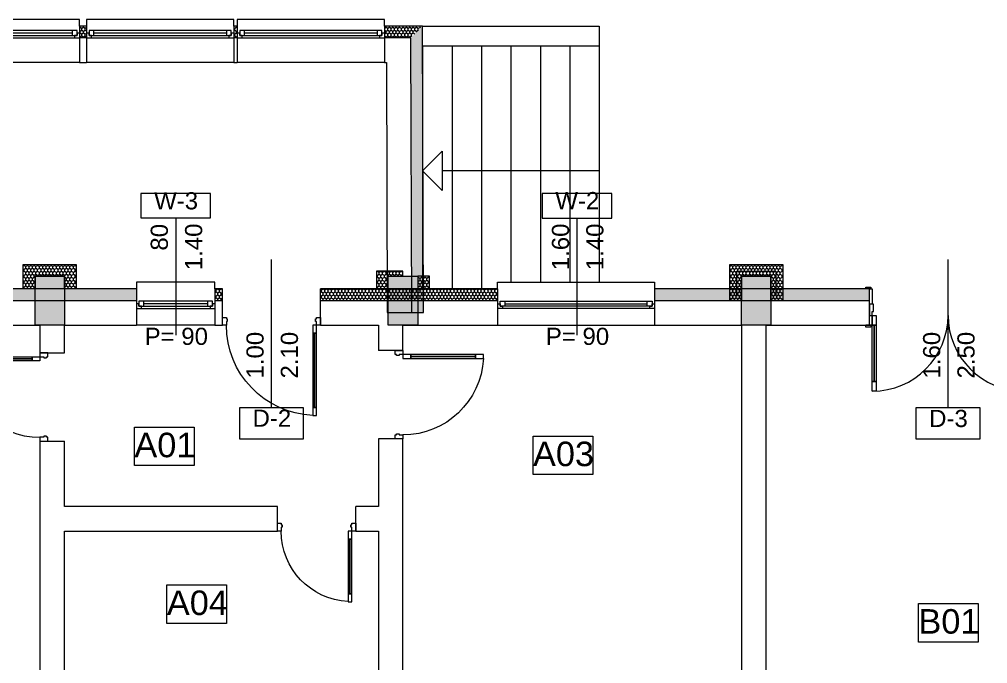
# Model space of a CAD drawing. Header units: feet. Extents: x 2791058 to 2855058, y -67651 to -26651.
# Drawn here: x 2809656 to 2819525, y -42324 to -35753 of the extents above; entities that cross this region are included whole.
import ezdxf
from ezdxf.enums import TextEntityAlignment as Align

# ---------------------------------------------------------------- set-up
doc = ezdxf.new("R2010")
doc.units = ezdxf.units.FT
doc.header["$MEASUREMENT"] = 0
doc.layers.add('0_muret e jashtme', color=7, linetype='Continuous')
doc.layers.add('Shell - Roof', color=7, linetype='Continuous')
for name, color, linetype, lineweight in [('0_muret e jashtme_Pen_No__1', 7, 'Continuous', 0), ('0_muret e jashtme_Pen_No__19', 255, 'Continuous', 0), ('ARCHICAD Door Markers_Pen_No__11', 171, 'Continuous', 0), ('ARCHICAD Door Markers_Pen_No__60', 230, 'Continuous', 0), ('ARCHICAD Doors_Pen_No__1', 7, 'Continuous', 0), ('ARCHICAD Doors_Pen_No__11', 171, 'Continuous', 0), ('ARCHICAD Doors_Pen_No__60', 230, 'Continuous', 0), ('ARCHICAD Window Markers_Pen_No__20', 1, 'Continuous', 0), ('ARCHICAD Windows_Pen_No__1', 7, 'Continuous', 0), ('ARCHICAD Windows_Pen_No__20', 1, 'Continuous', 0), ('Shell - Roof_Pen_No__1', 7, 'Continuous', 0), ('Shell - Roof_Pen_No__21', 7, 'Continuous', 0), ('Text blocks_Pen_No__2', 8, 'Continuous', 0)]:
    doc.layers.add(name, color=color, linetype=linetype, lineweight=lineweight)
doc.layers.add('0_muret e jashtme_Pen_No__14', color=7, linetype='Continuous', lineweight=0, true_color=0xbd8b17)
doc.styles.add('GENERATED_STYLE_1', font='arial.ttf')
pattern_1 = [(90, (2247653.822, -76424.967), (-34.6410162, 0), [20, -40]), (90, (2247636.502, -76394.967), (-34.6410162, 0), [20, -40]), (150, (2247653.822, -76404.967), (17.320508, 30), [20, -40]), (150, (2247619.18, -76404.967), (17.320508, 30), [20, -40]), (210, (2247653.822, -76424.967), (-17.320508, 30), [20, -40]), (210, (2247619.18, -76424.967), (-17.320508, 30), [20, -40])]

# ---------------------------------------------------------------- blocks, each defined once
blk = doc.blocks.new('Window 22')
at = {"layer": 'ARCHICAD Windows_Pen_No__20', "color": 1, "linetype": 'Continuous', "lineweight": 0}
for p, q in [((-800, 150), (-800, 220)), ((-800, 220), (800, 220)), ((800, 220), (800, 150)), ((-800, 150), (-800, 30)), ((800, 150), (800, 30)), ((-800, 30), (-800, 0)), ((-800, 0), (-775, 0)), ((-800, 0), (-800, -50)), ((-800, 0), (-800, -50)), ((-775, 25), (-725, 25)), ((-775, -25), (-775, 25)), ((-775, 0), (-775, -25)), ((-725, 25), (725, 25)), ((-725, 25), (-725, -25)), ((-725, 25), (725, 25)), ((-725, 0), (725, 0)), ((725, -25), (725, 25)), ((725, 25), (775, 25)), ((775, 25), (775, -25)), ((775, -25), (775, 0)), ((775, 0), (800, 0)), ((800, 30), (800, 0)), ((800, 0), (800, -50)), ((800, 0), (800, -50)), ((-750, -50), (-800, -50)), ((-800, -50), (-800, -220)), ((-775, -25), (-750, -25)), ((-725, -25), (-775, -25)), ((-750, -25), (-750, -50)), ((750, -50), (-750, -50)), ((725, -25), (-725, -25)), ((775, -25), (725, -25)), ((750, -50), (750, -25)), ((750, -25), (775, -25)), ((800, -50), (750, -50)), ((800, -50), (800, -220)), ((-800, -220), (800, -220))]:
    blk.add_line(p, q, dxfattribs=at)
blk = doc.blocks.new('W Marker 22_6')
at = {"layer": 'ARCHICAD Window Markers_Pen_No__20', "color": 1, "linetype": 'Continuous', "lineweight": 0}
for p, q in [((-8.5, -1093.8), (-8.5, 100)), ((-362.9, -1093.8), (-362.9, -1343.8)), ((345.9, -1093.8), (-362.9, -1093.8)), ((345.9, -1343.8), (345.9, -1093.8)), ((-362.9, -1343.8), (345.9, -1343.8))]:
    blk.add_line(p, q, dxfattribs=at)
at = {"layer": 'ARCHICAD Window Markers_Pen_No__20', "color": 1, "lineweight": 0, "style": 'GENERATED_STYLE_1'}
for tag, rotation, p in [('AC_MarkerText_4', 180, (308.3, 367.1)), ('AC_MarkerText_3', 270, (-331, -447.3)), ('AC_MarkerText_2', 270, (19, -447.3)), ('AC_MarkerText_1', 180, (211.5, -1011.3))]:
    blk.add_attdef(tag, text='', height=175, rotation=rotation, dxfattribs=at).set_placement(p, align=Align.BOTTOM_LEFT)
blk = doc.blocks.new('Window 22_2')
at = {"layer": 'ARCHICAD Windows_Pen_No__20', "color": 1, "linetype": 'Continuous', "lineweight": 0}
for p, q in [((-400, 150), (-400, 220)), ((-400, 220), (400, 220)), ((400, 220), (400, 150)), ((-400, 150), (-400, 30)), ((400, 150), (400, 30)), ((-400, 30), (-400, 0)), ((-400, 0), (-375, 0)), ((-400, 0), (-400, -50)), ((-400, 0), (-400, -50)), ((-375, 25), (-325, 25)), ((-375, -25), (-375, 25)), ((-375, 0), (-375, -25)), ((-325, 25), (325, 25)), ((-325, 25), (-325, -25)), ((-325, 25), (325, 25)), ((-325, 0), (325, 0)), ((325, -25), (325, 25)), ((325, 25), (375, 25)), ((375, 25), (375, -25)), ((375, -25), (375, 0)), ((375, 0), (400, 0)), ((400, 30), (400, 0)), ((400, 0), (400, -50)), ((400, 0), (400, -50)), ((-350, -50), (-400, -50)), ((-400, -50), (-400, -220)), ((-375, -25), (-350, -25)), ((-325, -25), (-375, -25)), ((-350, -25), (-350, -50)), ((350, -50), (-350, -50)), ((325, -25), (-325, -25)), ((375, -25), (325, -25)), ((350, -50), (350, -25)), ((350, -25), (375, -25)), ((400, -50), (350, -50)), ((400, -50), (400, -220)), ((-400, -220), (400, -220))]:
    blk.add_line(p, q, dxfattribs=at)
blk = doc.blocks.new('W Marker 22_4')
at = {"layer": 'ARCHICAD Window Markers_Pen_No__20', "color": 1, "linetype": 'Continuous', "lineweight": 0}
for p, q in [((0, -1095), (0, 100)), ((-354.4, -1095), (-354.4, -1345)), ((354.4, -1095), (-354.4, -1095)), ((354.4, -1345), (354.4, -1095)), ((-354.4, -1345), (354.4, -1345))]:
    blk.add_line(p, q, dxfattribs=at)
at = {"layer": 'ARCHICAD Window Markers_Pen_No__20', "color": 1, "lineweight": 0, "style": 'GENERATED_STYLE_1'}
for tag, p in [('AC_MarkerText_2', (-27.5, -912.9)), ('AC_MarkerText_3', (322.5, -912.9))]:
    blk.add_attdef(tag, text='', height=175, rotation=90, dxfattribs=at).set_placement(p, align=Align.BOTTOM_LEFT)
for tag, p in [('AC_MarkerText_4', (-316.8, 72.1)), ('AC_MarkerText_1', (-220, -1310.4))]:
    blk.add_attdef(tag, text='', height=175, dxfattribs=at).set_placement(p, align=Align.BOTTOM_LEFT)
blk = doc.blocks.new('Double Door 22')
at = {"layer": 'ARCHICAD Doors_Pen_No__11', "color": 171, "linetype": 'Continuous', "lineweight": 0}
for p, q in [((-772, 772), (-772, 672)), ((-732, 772), (-772, 772)), ((-732, 672), (-732, 772)), ((732, 672), (732, 772)), ((732, 772), (772, 772)), ((772, 772), (772, 672)), ((-772, 672), (-772, 100)), ((-752, 672), (-772, 672)), ((-772, 672), (-732, 672)), ((-752, 100), (-752, 672)), ((-752, 672), (-752, 100)), ((-732, 672), (-752, 672)), ((-752, 672), (-752, 100)), ((-732, 100), (-732, 672)), ((732, 672), (752, 672)), ((732, 100), (732, 672)), ((772, 672), (732, 672)), ((752, 672), (772, 672)), ((752, 100), (752, 672)), ((752, 672), (752, 100)), ((752, 672), (752, 100)), ((772, 672), (772, 100)), ((-837, 100), (-837, 119)), ((-837, 119), (-787, 119)), ((-787, 100), (-837, 100)), ((-800, 100), (-837, 100)), ((-800, 100), (-837, 100)), ((-800, 0), (-800, 100)), ((-800, 100), (-775, 100)), ((-800, 100), (-800, 0)), ((-800, 100), (-800, 0)), ((-800, 100), (-800, 0)), ((-787, 119), (-787, 100)), ((-775, 100), (-775, 0)), ((-772, 100), (-752, 100)), ((-732, 100), (-772, 100)), ((-772, 100), (-772, 0)), ((-752, 100), (-732, 100)), ((-732, 0), (-732, 100)), ((752, 100), (732, 100)), ((732, 0), (732, 100)), ((732, 100), (772, 100)), ((772, 100), (752, 100)), ((772, 100), (772, 0)), ((775, 0), (775, 100)), ((775, 100), (800, 100)), ((787, 119), (837, 119)), ((787, 100), (787, 119)), ((837, 100), (787, 100)), ((800, 100), (800, 0)), ((800, 100), (800, 0)), ((800, 100), (800, 0)), ((800, 100), (800, 0)), ((800, 100), (837, 100)), ((800, 100), (837, 100)), ((837, 119), (837, 100)), ((-775, 0), (-800, 0)), ((-772, 0), (-800, 0)), ((-800, 0), (-800, -115)), ((-800, 0), (-800, -115)), ((-800, 0), (-800, -115)), ((-772, -40), (-772, 0)), ((-772, 0), (-732, 0)), ((772, 0), (732, 0)), ((800, 0), (772, 0)), ((772, 0), (772, -40)), ((800, 0), (775, 0)), ((800, -115), (800, 0)), ((800, 0), (800, -115)), ((800, 0), (800, -115)), ((-760, -40), (-772, -40)), ((-760, -115), (-760, -40)), ((772, -40), (760, -40)), ((760, -40), (760, -115)), ((-800, -270), (-800, -115)), ((-800, -115), (-775, -115)), ((-800, -115), (-760, -115)), ((-800, -115), (-800, -150)), ((-800, -115), (-800, -150)), ((-800, -150), (-800, -270)), ((-800, -150), (-800, -270)), ((-775, -115), (-775, -270)), ((760, -115), (800, -115)), ((775, -270), (775, -115)), ((775, -115), (800, -115)), ((800, -115), (800, -270)), ((800, -115), (800, -150)), ((800, -115), (800, -150)), ((800, -150), (800, -270)), ((800, -150), (800, -270)), ((-837, -289), (-837, -270)), ((-837, -270), (-787, -270)), ((-800, -270), (-837, -270)), ((-800, -270), (-837, -270)), ((-787, -289), (-837, -289)), ((-775, -270), (-800, -270)), ((-787, -270), (-787, -289)), ((800, -270), (775, -270)), ((787, -270), (837, -270)), ((787, -289), (787, -270)), ((837, -289), (787, -289)), ((800, -270), (837, -270)), ((800, -270), (837, -270)), ((837, -270), (837, -289))]:
    blk.add_line(p, q, dxfattribs=at)
for centre, start, end in [((-772, 0), 0, 90), ((772, 0), 90, 180)]:
    blk.add_arc(centre, 772, start, end, dxfattribs=at)
blk = doc.blocks.new('D Marker 22_4')
at = {"layer": 'ARCHICAD Door Markers_Pen_No__11', "color": 171, "linetype": 'Continuous', "lineweight": 0}
for p, q in [((327.2, 1157.1), (-327.2, 1157.1)), ((-327.2, 1157.1), (-327.2, 842.9)), ((327.2, 842.9), (327.2, 1157.1)), ((-327.2, 842.9), (327.2, 842.9)), ((0, 842.9), (0, -670))]:
    blk.add_line(p, q, dxfattribs=at)
at = {"layer": 'ARCHICAD Door Markers_Pen_No__11', "color": 171, "lineweight": 0, "style": 'GENERATED_STYLE_1'}
for tag, rotation, p in [('AC_MarkerText_1', 180, (192.8, 1204.5)), ('AC_MarkerText_3', 270, (-322.5, 657.1)), ('AC_MarkerText_2', 270, (27.5, 657.1))]:
    blk.add_attdef(tag, text='', height=175, rotation=rotation, dxfattribs=at).set_placement(p, align=Align.BOTTOM_LEFT)
blk = doc.blocks.new('Storefront 22')
at = {"layer": 'ARCHICAD Doors_Pen_No__60', "color": 230, "linetype": 'Continuous', "lineweight": 0}
for p, q in [((420, 840), (420, 920)), ((420, 920), (460, 920)), ((460, 920), (460, 840)), ((420, 840), (440, 840)), ((420, 80), (420, 840)), ((460, 840), (420, 840)), ((440, 840), (460, 840)), ((440, 80), (440, 840)), ((440, 840), (440, 80)), ((440, 840), (440, 80)), ((460, 840), (460, 80)), ((-500, 0), (-500, -80)), ((-460, 0), (-500, 0)), ((-500, 0), (-500, -80)), ((-500, 0), (-500, -80)), ((-460, -40), (-460, 0)), ((440, 80), (420, 80)), ((420, 0), (420, 80)), ((420, 80), (460, 80)), ((460, 0), (420, 0)), ((460, 80), (440, 80)), ((460, 80), (460, 0)), ((460, 0), (460, -40)), ((500, 0), (460, 0)), ((500, -80), (500, 0)), ((500, 0), (500, -80)), ((500, 0), (500, -80)), ((-500, -80), (-460, -80)), ((-500, -80), (-500, -250)), ((-450, -40), (-460, -40)), ((-460, -80), (-460, -65.4)), ((-460, -65.4), (-450, -65.4)), ((-450, -65.4), (-450, -40)), ((460, -40), (450, -40)), ((450, -40), (450, -65.4)), ((450, -65.4), (460, -65.4)), ((460, -65.4), (460, -80)), ((460, -80), (500, -80)), ((500, -80), (500, -250)), ((-500, -250), (-500, -370)), ((500, -250), (500, -370))]:
    blk.add_line(p, q, dxfattribs=at)
blk.add_arc((460, 0), 920, 92.49191, 180, dxfattribs=at)
blk = doc.blocks.new('D Marker 22_3')
at = {"layer": 'ARCHICAD Door Markers_Pen_No__60', "color": 230, "linetype": 'Continuous', "lineweight": 0}
for p, q in [((327.2, 1157.1), (-327.2, 1157.1)), ((-327.2, 1157.1), (-327.2, 842.9)), ((327.2, 842.9), (327.2, 1157.1)), ((-327.2, 842.9), (327.2, 842.9)), ((0, 842.9), (0, -670))]:
    blk.add_line(p, q, dxfattribs=at)
at = {"layer": 'ARCHICAD Door Markers_Pen_No__60', "color": 230, "lineweight": 0, "style": 'GENERATED_STYLE_1'}
for tag, p in [('AC_MarkerText_2', (-27.5, 191.5)), ('AC_MarkerText_3', (322.5, 191.4))]:
    blk.add_attdef(tag, text='', height=175, rotation=90, dxfattribs=at).set_placement(p, align=Align.BOTTOM_LEFT)
blk.add_attdef('AC_MarkerText_1', text='', height=175, dxfattribs=at).set_placement((-192.8, 912.5), align=Align.BOTTOM_LEFT)
blk = doc.blocks.new('Wall_2', base_point=(2821016.5, -38872.7))
at = {"layer": '0_muret e jashtme_Pen_No__14', "linetype": 'Continuous', "lineweight": 0, "true_color": 0xbd8b17}
h = blk.add_hatch(dxfattribs=at)
h.set_pattern_fill('STYROFOAM_SM_INSULATION', color=42, style=0, pattern_type=2)
h.set_pattern_definition(pattern_1)
h.paths.add_polyline_path([(2808654.5, -38622.7), (2810850, -38622.7), (2810850, -38502.7), (2808654.5, -38502.7)])
h = blk.add_hatch(dxfattribs=at)
h.set_pattern_fill('STYROFOAM_SM_INSULATION', color=42, style=0, pattern_type=2)
h.set_pattern_definition(pattern_1)
h.paths.add_polyline_path([(2811650, -38502.7), (2811650, -38622.7), (2811726, -38622.7), (2811726, -38502.7)])
h = blk.add_hatch(dxfattribs=at)
h.set_pattern_fill('STYROFOAM_SM_INSULATION', color=42, style=0, pattern_type=2)
h.set_pattern_definition(pattern_1)
h.paths.add_polyline_path([(2812726, -38502.7), (2812726, -38622.7), (2814530.6, -38622.7), (2814530.6, -38502.7)])
h = blk.add_hatch(dxfattribs=at)
h.set_pattern_fill('STYROFOAM_SM_INSULATION', color=42, style=0, pattern_type=2)
h.set_pattern_definition(pattern_1)
h.paths.add_polyline_path([(2816130.6, -38502.7), (2816130.6, -38622.7), (2818321.8, -38622.7), (2818321.8, -38502.7)])
at = {"layer": '0_muret e jashtme_Pen_No__1', "color": 7, "linetype": 'Continuous', "lineweight": 0}
for p, q in [((2810850, -38502.7), (2810850, -38622.7)), ((2811650, -38502.7), (2811650, -38622.7)), ((2811726, -38622.7), (2811726, -38502.7)), ((2812726, -38622.7), (2812726, -38502.7)), ((2814530.6, -38502.7), (2814530.6, -38622.7)), ((2816130.6, -38502.7), (2816130.6, -38622.7)), ((2818321.8, -38502.7), (2818284.8, -38502.7)), ((2818321.8, -38622.7), (2818321.8, -38502.7)), ((2810850, -38622.7), (2808654.5, -38622.7)), ((2810850, -38622.7), (2810850, -38652.7)), ((2810850, -38652.7), (2810850, -38702.7)), ((2811726, -38622.7), (2811650, -38622.7)), ((2811650, -38622.7), (2811650, -38652.7)), ((2811650, -38652.7), (2811650, -38702.7)), ((2811726, -38792.7), (2811726, -38622.7)), ((2814530.6, -38622.7), (2812726, -38622.7)), ((2812726, -38792.7), (2812726, -38622.7)), ((2814530.6, -38622.7), (2814530.6, -38652.7)), ((2814530.6, -38652.7), (2814530.6, -38702.7)), ((2818321.8, -38622.7), (2816130.6, -38622.7)), ((2816130.6, -38622.7), (2816130.6, -38652.7)), ((2816130.6, -38652.7), (2816130.6, -38702.7)), ((2818321.8, -38657.7), (2818321.8, -38622.7)), ((2818321.8, -38772.7), (2818321.8, -38657.7)), ((2810850, -38702.7), (2810850, -38872.7)), ((2811650, -38702.7), (2811650, -38872.7)), ((2814530.6, -38702.7), (2814530.6, -38872.7)), ((2816130.6, -38702.7), (2816130.6, -38872.7)), ((2818321.8, -38872.7), (2818321.8, -38772.7)), ((2818321.8, -38872.7), (2818321.8, -38772.7)), ((2811726, -38872.7), (2811726, -38792.7)), ((2812726, -38872.7), (2812726, -38792.7)), ((2818321.8, -38872.7), (2818284.8, -38872.7))]:
    blk.add_line(p, q, dxfattribs=at)
at = {"layer": '0_muret e jashtme_Pen_No__1', "color": 7, "linetype": 'Continuous', "lineweight": 0, "flags": 128}
for points in [[(2810850, -38502.7), (2808654.5, -38502.7)], [(2811726, -38502.7), (2811650, -38502.7)], [(2814530.6, -38502.7), (2812726, -38502.7)], [(2818321.8, -38502.7), (2816130.6, -38502.7)], [(2808654.5, -38872.7), (2809866.5, -38872.7)], [(2810116.5, -38872.7), (2810850, -38872.7)], [(2811650, -38872.7), (2811726, -38872.7)], [(2812726, -38872.7), (2813316.5, -38872.7)], [(2813566.5, -38872.7), (2814530.6, -38872.7)], [(2816130.6, -38872.7), (2817016.5, -38872.7)], [(2817266.5, -38872.7), (2818321.8, -38872.7)]]:
    blk.add_lwpolyline(points, dxfattribs=at)
at = {"layer": 'ARCHICAD Door Markers_Pen_No__11', "color": 171, "lineweight": 0}
ref = blk.add_blockref('D Marker 22_4', (2819121.8, -38872.7), dxfattribs=dict(at, rotation=180))
ref.add_attrib('AC_MarkerText_1', 'D-3', dxfattribs={"color": 171, "lineweight": 0, "height": 175, "rotation": 360, "style": 'GENERATED_STYLE_1'}).set_placement((2818929, -39963.2), align=Align.BOTTOM_LEFT)
ref.add_attrib('AC_MarkerText_2', '1.60', dxfattribs={"color": 171, "lineweight": 0, "height": 175, "rotation": 90, "style": 'GENERATED_STYLE_1'}).set_placement((2819094.3, -39415.6), align=Align.BOTTOM_LEFT)
ref.add_attrib('AC_MarkerText_3', '2.50', dxfattribs={"color": 171, "lineweight": 0, "height": 175, "rotation": 90, "style": 'GENERATED_STYLE_1'}).set_placement((2819444.3, -39415.6), align=Align.BOTTOM_LEFT)
at = {"layer": 'ARCHICAD Door Markers_Pen_No__60', "color": 230, "lineweight": 0}
ref = blk.add_blockref('D Marker 22_3', (2812226, -38872.7), dxfattribs=dict(at, rotation=180))
ref.add_attrib('A', '1.00', dxfattribs={"color": 230, "lineweight": 0, "height": 175, "rotation": 90, "style": 'GENERATED_STYLE_1'}).set_placement((2812198.5, -39415.6), align=Align.BOTTOM_LEFT)
ref.add_attrib('AC_MarkerText_1', 'D-2', dxfattribs={"color": 230, "lineweight": 0, "height": 175, "rotation": 360, "style": 'GENERATED_STYLE_1'}).set_placement((2812033.2, -39960.2), align=Align.BOTTOM_LEFT)
ref.add_attrib('AC_MarkerText_3', '2.10', dxfattribs={"color": 230, "lineweight": 0, "height": 175, "rotation": 90, "style": 'GENERATED_STYLE_1'}).set_placement((2812548.5, -39415.6), align=Align.BOTTOM_LEFT)
at = {"layer": 'ARCHICAD Doors_Pen_No__11', "color": 171, "linetype": 'Continuous', "lineweight": 0, "zscale": 1000, "rotation": 180}
blk.add_blockref('Double Door 22', (2819121.8, -38772.7), dxfattribs=at)
at = {"layer": 'ARCHICAD Doors_Pen_No__60', "color": 230, "linetype": 'Continuous', "lineweight": 0, "xscale": -1, "zscale": 1000, "rotation": 180}
blk.add_blockref('Storefront 22', (2812226, -38872.7), dxfattribs=at)
at = {"layer": 'ARCHICAD Window Markers_Pen_No__20', "color": 1, "lineweight": 0}
ref = blk.add_blockref('W Marker 22_4', (2811250, -38872.7), dxfattribs=dict(at, rotation=180))
ref.add_attrib('AC_MarkerText_1', 'W-3', dxfattribs={"color": 1, "lineweight": 0, "height": 175, "rotation": 360, "style": 'GENERATED_STYLE_1'}).set_placement((2811030, -37743.2), align=Align.BOTTOM_LEFT)
ref.add_attrib('AC_MarkerText_2', '80', dxfattribs={"color": 1, "lineweight": 0, "height": 175, "rotation": 90, "style": 'GENERATED_STYLE_1'}).set_placement((2811222.5, -38111.2), align=Align.BOTTOM_LEFT)
ref.add_attrib('AC_MarkerText_3', '1.40', dxfattribs={"color": 1, "lineweight": 0, "height": 175, "rotation": 90, "style": 'GENERATED_STYLE_1'}).set_placement((2811572.5, -38311.2), align=Align.BOTTOM_LEFT)
ref.add_attrib('AC_MarkerText_4', 'P= 90', dxfattribs={"color": 1, "lineweight": 0, "height": 175, "rotation": 360, "style": 'GENERATED_STYLE_1'}).set_placement((2810933.2, -39125.6), align=Align.BOTTOM_LEFT)
ref = blk.add_blockref('W Marker 22_6', (2815330.6, -38872.7), dxfattribs=dict(at, rotation=180))
ref.add_attrib('AC_MarkerText_1', 'W-2', dxfattribs={"color": 1, "lineweight": 0, "height": 175, "rotation": 360, "style": 'GENERATED_STYLE_1'}).set_placement((2815119.1, -37741.4), align=Align.BOTTOM_LEFT)
ref.add_attrib('AC_MarkerText_2', '1.60', dxfattribs={"color": 1, "lineweight": 0, "height": 175, "rotation": 90, "style": 'GENERATED_STYLE_1'}).set_placement((2815311.6, -38311.2), align=Align.BOTTOM_LEFT)
ref.add_attrib('AC_MarkerText_3', '1.40', dxfattribs={"color": 1, "lineweight": 0, "height": 175, "rotation": 90, "style": 'GENERATED_STYLE_1'}).set_placement((2815661.6, -38311.2), align=Align.BOTTOM_LEFT)
ref.add_attrib('AC_MarkerText_4', 'P= 90', dxfattribs={"color": 1, "lineweight": 0, "height": 175, "rotation": 360, "style": 'GENERATED_STYLE_1'}).set_placement((2815022.3, -39125.6), align=Align.BOTTOM_LEFT)
at = {"layer": 'ARCHICAD Windows_Pen_No__20', "color": 1, "linetype": 'Continuous', "lineweight": 0, "xscale": -1, "zscale": 1000}
blk.add_blockref('Window 22_2', (2811250, -38652.7), dxfattribs=at)
at = {"layer": 'ARCHICAD Windows_Pen_No__20', "color": 1, "linetype": 'Continuous', "lineweight": 0, "zscale": 1000}
blk.add_blockref('Window 22', (2815330.6, -38652.7), dxfattribs=at)
blk = doc.blocks.new('Storefront 22_2')
at = {"layer": 'ARCHICAD Doors_Pen_No__1', "color": 7, "linetype": 'Continuous', "lineweight": 0}
for p, q in [((370, 740), (370, 820)), ((370, 820), (410, 820)), ((410, 820), (410, 740)), ((370, 740), (390, 740)), ((370, 80), (370, 740)), ((410, 740), (370, 740)), ((390, 740), (410, 740)), ((390, 80), (390, 740)), ((390, 740), (390, 80)), ((390, 740), (390, 80)), ((410, 740), (410, 80)), ((-450, 0), (-450, -80)), ((-410, 0), (-450, 0)), ((-450, 0), (-450, -80)), ((-450, 0), (-450, -80)), ((-410, -40), (-410, 0)), ((390, 80), (370, 80)), ((370, 0), (370, 80)), ((370, 80), (410, 80)), ((410, 0), (370, 0)), ((410, 80), (390, 80)), ((410, 80), (410, 0)), ((410, 0), (410, -40)), ((450, 0), (410, 0)), ((450, -80), (450, 0)), ((450, 0), (450, -80)), ((450, 0), (450, -80)), ((-450, -80), (-410, -80)), ((-450, -80), (-450, -250)), ((-400, -40), (-410, -40)), ((-410, -80), (-410, -65.4)), ((-410, -65.4), (-400, -65.4)), ((-400, -65.4), (-400, -40)), ((410, -40), (400, -40)), ((400, -40), (400, -65.4)), ((400, -65.4), (410, -65.4)), ((410, -65.4), (410, -80)), ((410, -80), (450, -80)), ((450, -80), (450, -250))]:
    blk.add_line(p, q, dxfattribs=at)
blk.add_arc((410, 0), 820, 92.79603, 180, dxfattribs=at)
blk = doc.blocks.new('Wall_21', base_point=(2809866.5, -38872.7))
at = {"layer": '0_muret e jashtme_Pen_No__1', "color": 7, "linetype": 'Continuous', "lineweight": 0}
for p, q in [((2809866.5, -39154.9), (2809946.5, -39154.9)), ((2809946.5, -39154.9), (2810116.5, -39154.9)), ((2809866.5, -40054.9), (2809946.5, -40054.9)), ((2809946.5, -40054.9), (2810116.5, -40054.9))]:
    blk.add_line(p, q, dxfattribs=at)
at = {"layer": '0_muret e jashtme_Pen_No__1', "color": 7, "linetype": 'Continuous', "lineweight": 0, "flags": 128}
for points in [[(2809866.5, -38872.7), (2809866.5, -39154.9)], [(2810116.5, -39154.9), (2810116.5, -38872.7)], [(2809866.5, -40054.9), (2809866.5, -44572.7)], [(2810116.5, -40722.7), (2810116.5, -40054.9)], [(2810116.5, -42472.7), (2810116.5, -40972.7)], [(2810116.5, -44572.7), (2810116.5, -42722.7)]]:
    blk.add_lwpolyline(points, dxfattribs=at)
at = {"layer": 'ARCHICAD Doors_Pen_No__1', "color": 7, "linetype": 'Continuous', "lineweight": 0, "zscale": 1000, "rotation": 90}
blk.add_blockref('Storefront 22_2', (2809866.5, -39604.9), dxfattribs=at)
blk = doc.blocks.new('Wall_23', base_point=(2817266.5, -38872.7))
at = {"layer": '0_muret e jashtme_Pen_No__1', "color": 7, "linetype": 'Continuous', "lineweight": 0, "flags": 128}
for points in [[(2817016.5, -38872.7), (2817016.5, -42472.7)], [(2817266.5, -44572.7), (2817266.5, -38872.7)], [(2817016.5, -42722.7), (2817016.5, -44572.7)]]:
    blk.add_lwpolyline(points, dxfattribs=at)
blk = doc.blocks.new('Wall_24', base_point=(2813566.5, -38872.7))
at = {"layer": '0_muret e jashtme_Pen_No__1', "color": 7, "linetype": 'Continuous', "lineweight": 0}
for p, q in [((2813486.5, -39131.1), (2813316.5, -39131.1)), ((2813566.5, -39131.1), (2813486.5, -39131.1)), ((2813486.5, -40031.1), (2813316.5, -40031.1)), ((2813566.5, -40031.1), (2813486.5, -40031.1))]:
    blk.add_line(p, q, dxfattribs=at)
at = {"layer": '0_muret e jashtme_Pen_No__1', "color": 7, "linetype": 'Continuous', "lineweight": 0, "flags": 128}
for points in [[(2813316.5, -38872.7), (2813316.5, -39131.1)], [(2813566.5, -39131.1), (2813566.5, -38872.7)], [(2813316.5, -40031.1), (2813316.5, -40722.7)], [(2813566.5, -42472.7), (2813566.5, -40031.1)], [(2813316.5, -40972.7), (2813316.5, -42472.7)]]:
    blk.add_lwpolyline(points, dxfattribs=at)
at = {"layer": 'ARCHICAD Doors_Pen_No__1', "color": 7, "linetype": 'Continuous', "lineweight": 0, "xscale": -1, "zscale": 1000, "rotation": 270}
blk.add_blockref('Storefront 22_2', (2813566.5, -39581.1), dxfattribs=at)
blk = doc.blocks.new('Storefront 22_5')
at = {"layer": 'ARCHICAD Doors_Pen_No__1', "color": 7, "linetype": 'Continuous', "lineweight": 0}
for p, q in [((320, 640), (320, 720)), ((320, 720), (360, 720)), ((360, 720), (360, 640)), ((320, 640), (340, 640)), ((320, 80), (320, 640)), ((360, 640), (320, 640)), ((340, 640), (360, 640)), ((340, 80), (340, 640)), ((340, 640), (340, 80)), ((340, 640), (340, 80)), ((360, 640), (360, 80)), ((-400, 0), (-400, -80)), ((-360, 0), (-400, 0)), ((-400, 0), (-400, -80)), ((-400, 0), (-400, -80)), ((-360, -40), (-360, 0)), ((340, 80), (320, 80)), ((320, 0), (320, 80)), ((320, 80), (360, 80)), ((360, 0), (320, 0)), ((360, 80), (340, 80)), ((360, 80), (360, 0)), ((360, 0), (360, -40)), ((400, 0), (360, 0)), ((400, -80), (400, 0)), ((400, 0), (400, -80)), ((400, 0), (400, -80)), ((-400, -80), (-360, -80)), ((-400, -80), (-400, -250)), ((-350, -40), (-360, -40)), ((-360, -80), (-360, -65.4)), ((-360, -65.4), (-350, -65.4)), ((-350, -65.4), (-350, -40)), ((360, -40), (350, -40)), ((350, -40), (350, -65.4)), ((350, -65.4), (360, -65.4)), ((360, -65.4), (360, -80)), ((360, -80), (400, -80)), ((400, -80), (400, -250))]:
    blk.add_line(p, q, dxfattribs=at)
blk.add_arc((360, 0), 720, 93.18474, 180, dxfattribs=at)
blk = doc.blocks.new('Wall_36', base_point=(2809866.5, -40722.7))
at = {"layer": '0_muret e jashtme_Pen_No__1', "color": 7, "linetype": 'Continuous', "lineweight": 0}
for p, q in [((2812286, -40892.7), (2812286, -40722.7)), ((2813086, -40892.7), (2813086, -40722.7)), ((2812286, -40972.7), (2812286, -40892.7)), ((2813086, -40972.7), (2813086, -40892.7))]:
    blk.add_line(p, q, dxfattribs=at)
at = {"layer": '0_muret e jashtme_Pen_No__1', "color": 7, "linetype": 'Continuous', "lineweight": 0, "flags": 128}
for points in [[(2812286, -40722.7), (2810116.5, -40722.7)], [(2813316.5, -40722.7), (2813086, -40722.7)], [(2810116.5, -40972.7), (2812286, -40972.7)], [(2813086, -40972.7), (2813316.5, -40972.7)]]:
    blk.add_lwpolyline(points, dxfattribs=at)
at = {"layer": 'ARCHICAD Doors_Pen_No__1', "color": 7, "linetype": 'Continuous', "lineweight": 0, "xscale": -1, "zscale": 1000, "rotation": 180}
blk.add_blockref('Storefront 22_5', (2812686, -40972.7), dxfattribs=at)
blk = doc.blocks.new('Window 22_14')
at = {"layer": 'ARCHICAD Windows_Pen_No__1', "color": 7, "linetype": 'Continuous', "lineweight": 0}
for p, q in [((-750, 70), (-750, 140)), ((-750, 140), (750, 140)), ((750, 140), (750, 70)), ((-750, 70), (-750, 0)), ((-750, 0), (-725, 0)), ((-750, 0), (-750, -50)), ((-750, 0), (-750, -50)), ((-725, 25), (-675, 25)), ((-725, -25), (-725, 25)), ((-725, 0), (-725, -25)), ((-675, 25), (675, 25)), ((-675, 25), (-675, -25)), ((-675, 25), (675, 25)), ((-675, 0), (675, 0)), ((675, -25), (675, 25)), ((675, 25), (725, 25)), ((725, 25), (725, -25)), ((725, -25), (725, 0)), ((725, 0), (750, 0)), ((750, 70), (750, 0)), ((750, 0), (750, -50)), ((750, 0), (750, -50)), ((-700, -50), (-750, -50)), ((-750, -50), (-750, -300)), ((-725, -25), (-700, -25)), ((-675, -25), (-725, -25)), ((-700, -25), (-700, -50)), ((700, -50), (-700, -50)), ((675, -25), (-675, -25)), ((725, -25), (675, -25)), ((700, -50), (700, -25)), ((700, -25), (725, -25)), ((750, -50), (700, -50)), ((750, -50), (750, -300)), ((-750, -300), (750, -300))]:
    blk.add_line(p, q, dxfattribs=at)
blk = doc.blocks.new('Window 22_15')
at = {"layer": 'ARCHICAD Windows_Pen_No__1', "color": 7, "linetype": 'Continuous', "lineweight": 0}
for p, q in [((-1000, 70), (-1000, 140)), ((-1000, 140), (1000, 140)), ((1000, 140), (1000, 70)), ((-1000, 70), (-1000, 0)), ((-1000, 0), (-975, 0)), ((-1000, 0), (-1000, -50)), ((-1000, 0), (-1000, -50)), ((-975, 25), (-925, 25)), ((-975, -25), (-975, 25)), ((-975, 0), (-975, -25)), ((-925, 25), (925, 25)), ((-925, 25), (-925, -25)), ((-925, 25), (925, 25)), ((-925, 0), (925, 0)), ((925, -25), (925, 25)), ((925, 25), (975, 25)), ((975, 25), (975, -25)), ((975, -25), (975, 0)), ((975, 0), (1000, 0)), ((1000, 70), (1000, 0)), ((1000, 0), (1000, -50)), ((1000, 0), (1000, -50)), ((-950, -50), (-1000, -50)), ((-1000, -50), (-1000, -300)), ((-975, -25), (-950, -25)), ((-925, -25), (-975, -25)), ((-950, -25), (-950, -50)), ((950, -50), (-950, -50)), ((925, -25), (-925, -25)), ((975, -25), (925, -25)), ((950, -50), (950, -25)), ((950, -25), (975, -25)), ((1000, -50), (950, -50)), ((1000, -50), (1000, -300)), ((-1000, -300), (1000, -300))]:
    blk.add_line(p, q, dxfattribs=at)
blk = doc.blocks.new('Window 22_16')
at = {"layer": 'ARCHICAD Windows_Pen_No__1', "color": 7, "linetype": 'Continuous', "lineweight": 0}
for p, q in [((-1050, 70), (-1050, 140)), ((-1050, 140), (1050, 140)), ((1050, 140), (1050, 70)), ((-1050, 70), (-1050, 0)), ((-1050, 0), (-1025, 0)), ((-1050, 0), (-1050, -50)), ((-1050, 0), (-1050, -50)), ((-1025, 25), (-975, 25)), ((-1025, -25), (-1025, 25)), ((-1025, 0), (-1025, -25)), ((-975, 25), (975, 25)), ((-975, 25), (-975, -25)), ((-975, 25), (975, 25)), ((-975, 0), (975, 0)), ((975, -25), (975, 25)), ((975, 25), (1025, 25)), ((1025, 25), (1025, -25)), ((1025, -25), (1025, 0)), ((1025, 0), (1050, 0)), ((1050, 70), (1050, 0)), ((1050, 0), (1050, -50)), ((1050, 0), (1050, -50)), ((-1000, -50), (-1050, -50)), ((-1050, -50), (-1050, -300)), ((-1025, -25), (-1000, -25)), ((-975, -25), (-1025, -25)), ((-1000, -25), (-1000, -50)), ((1000, -50), (-1000, -50)), ((975, -25), (-975, -25)), ((1025, -25), (975, -25)), ((1000, -50), (1000, -25)), ((1000, -25), (1025, -25)), ((1050, -50), (1000, -50)), ((1050, -50), (1050, -300)), ((-1050, -300), (1050, -300))]:
    blk.add_line(p, q, dxfattribs=at)
blk = doc.blocks.new('Wall_53', base_point=(2813766.5, -35822.7))
at = {"layer": '0_muret e jashtme_Pen_No__14', "linetype": 'Continuous', "lineweight": 0, "true_color": 0xbd8b17}
h = blk.add_hatch(dxfattribs=at)
h.set_pattern_fill('STYROFOAM_SM_INSULATION', color=42, style=0, pattern_type=2)
h.set_pattern_definition(pattern_1)
h.paths.add_polyline_path([(2805698.7, -35822.7), (2805818.7, -35942.7), (2806100.9, -35942.7), (2806100.9, -35892.7), (2806100.9, -35822.7)])
h = blk.add_hatch(dxfattribs=at)
h.set_pattern_fill('STYROFOAM_SM_INSULATION', color=42, style=0, pattern_type=2)
h.set_pattern_definition(pattern_1)
h.paths.add_polyline_path([(2808100.9, -35942.7), (2808169.4, -35942.7), (2808169.4, -35892.7), (2808169.4, -35822.7), (2808100.9, -35822.7), (2808100.9, -35892.7)])
h = blk.add_hatch(dxfattribs=at)
h.set_pattern_fill('STYROFOAM_SM_INSULATION', color=42, style=0, pattern_type=2)
h.set_pattern_definition(pattern_1)
h.paths.add_polyline_path([(2810269.4, -35822.7), (2810269.4, -35892.7), (2810269.4, -35942.7), (2810341.5, -35942.7), (2810341.5, -35892.7), (2810341.5, -35822.7)])
h = blk.add_hatch(dxfattribs=at)
h.set_pattern_fill('STYROFOAM_SM_INSULATION', color=42, style=0, pattern_type=2)
h.set_pattern_definition(pattern_1)
h.paths.add_polyline_path([(2811841.5, -35822.7), (2811841.5, -35892.7), (2811841.5, -35942.7), (2811877.2, -35942.7), (2811877.2, -35892.7), (2811877.2, -35822.7)])
h = blk.add_hatch(dxfattribs=at)
h.set_pattern_fill('STYROFOAM_SM_INSULATION', color=42, style=0, pattern_type=2)
h.set_pattern_definition(pattern_1)
h.paths.add_polyline_path([(2813377.2, -35892.7), (2813377.2, -35942.7), (2813646.9, -35942.7), (2813766.5, -35822.7), (2813377.2, -35822.7)])
at = {"layer": '0_muret e jashtme_Pen_No__1', "color": 7, "linetype": 'Continuous', "lineweight": 0}
for p, q in [((2806100.9, -35822.7), (2806100.9, -35892.7)), ((2808100.9, -35822.7), (2808100.9, -35892.7)), ((2808169.4, -35822.7), (2808169.4, -35892.7)), ((2810269.4, -35822.7), (2810269.4, -35892.7)), ((2810341.5, -35822.7), (2810341.5, -35892.7)), ((2811841.5, -35822.7), (2811841.5, -35892.7)), ((2811877.2, -35822.7), (2811877.2, -35892.7)), ((2813377.2, -35822.7), (2813377.2, -35892.7)), ((2806100.9, -35892.7), (2806100.9, -35942.7)), ((2808100.9, -35892.7), (2808100.9, -35942.7)), ((2808169.4, -35892.7), (2808169.4, -35942.7)), ((2810269.4, -35892.7), (2810269.4, -35942.7)), ((2810341.5, -35892.7), (2810341.5, -35942.7)), ((2811841.5, -35892.7), (2811841.5, -35942.7)), ((2811877.2, -35892.7), (2811877.2, -35942.7)), ((2813377.2, -35892.7), (2813377.2, -35942.7)), ((2806100.9, -35942.7), (2805818.7, -35942.7)), ((2806100.9, -35942.7), (2806100.9, -36192.7)), ((2808169.4, -35942.7), (2808100.9, -35942.7)), ((2808100.9, -35942.7), (2808100.9, -36192.7)), ((2808169.4, -35942.7), (2808169.4, -36192.7)), ((2810341.5, -35942.7), (2810269.4, -35942.7)), ((2810269.4, -35942.7), (2810269.4, -36192.7)), ((2810341.5, -35942.7), (2810341.5, -36192.7)), ((2811877.2, -35942.7), (2811841.5, -35942.7)), ((2811841.5, -35942.7), (2811841.5, -36192.7)), ((2811877.2, -35942.7), (2811877.2, -36192.7)), ((2813646.9, -35942.7), (2813377.2, -35942.7)), ((2813377.2, -35942.7), (2813377.2, -36192.7))]:
    blk.add_line(p, q, dxfattribs=at)
at = {"layer": '0_muret e jashtme_Pen_No__1', "color": 7, "linetype": 'Continuous', "lineweight": 0, "flags": 128}
for points in [[(2806100.9, -35822.7), (2805698.7, -35822.7)], [(2808169.4, -35822.7), (2808100.9, -35822.7)], [(2810341.5, -35822.7), (2810269.4, -35822.7)], [(2811877.2, -35822.7), (2811841.5, -35822.7)], [(2813766.5, -35822.7), (2813377.2, -35822.7)], [(2806068.7, -36192.7), (2806100.9, -36192.7)], [(2808100.9, -36192.7), (2808169.4, -36192.7)], [(2810269.4, -36192.7), (2810341.5, -36192.7)], [(2811841.5, -36192.7), (2811877.2, -36192.7)], [(2813377.2, -36192.7), (2813397.7, -36192.7)]]:
    blk.add_lwpolyline(points, dxfattribs=at)
at = {"layer": 'ARCHICAD Windows_Pen_No__1', "color": 7, "linetype": 'Continuous', "lineweight": 0, "xscale": -1, "zscale": 1000}
for name, p in [('Window 22_15', (2807100.9, -35892.7)), ('Window 22_16', (2809219.4, -35892.7)), ('Window 22_14', (2811091.5, -35892.7)), ('Window 22_14', (2812627.2, -35892.7))]:
    blk.add_blockref(name, p, dxfattribs=at)
blk = doc.blocks.new('Wall_54', base_point=(2813776.5, -38742.7))
at = {"layer": '0_muret e jashtme_Pen_No__14', "linetype": 'Continuous', "lineweight": 0, "true_color": 0xbd8b17}
h = blk.add_hatch(dxfattribs=at)
h.set_pattern_fill('STYROFOAM_SM_INSULATION', color=42, style=0, pattern_type=2)
h.set_pattern_definition(pattern_1)
h.paths.add_polyline_path([(2813776.5, -38742.7), (2813766.5, -35822.7), (2813646.9, -35942.7), (2813656.5, -38743.1)])
at = {"layer": '0_muret e jashtme_Pen_No__1', "color": 7, "linetype": 'Continuous', "lineweight": 0}
blk.add_line((2813656.5, -38743.1), (2813646.9, -35942.7), dxfattribs=at)
at = {"layer": '0_muret e jashtme_Pen_No__1', "color": 7, "linetype": 'Continuous', "lineweight": 0, "flags": 128}
for points in [[(2813776.5, -38742.7), (2813766.5, -35822.7)], [(2813397.7, -36192.7), (2813406.5, -38744)], [(2813406.5, -38744), (2813776.5, -38742.7)]]:
    blk.add_lwpolyline(points, dxfattribs=at)
blk = doc.blocks.new('Line_3', base_point=(2815566.5, -37297.7))
at = {"layer": 'Shell - Roof_Pen_No__1', "color": 7, "linetype": 'Continuous', "lineweight": 0}
for p, q in [((2813766.5, -37297.7), (2813966.5, -37097.7)), ((2813966.5, -37097.7), (2813966.5, -37497.7)), ((2813766.5, -37297.7), (2813966.5, -37497.7)), ((2815566.5, -37297.7), (2813966.5, -37297.7))]:
    blk.add_line(p, q, dxfattribs=at)

msp = doc.modelspace()

# ---------------------------------------------------------------- hatches: boundary and pattern name
at = {"layer": '0_muret e jashtme_Pen_No__14', "linetype": 'Continuous', "lineweight": 0, "true_color": 0xbd8b17}
h = msp.add_hatch(dxfattribs=at)
h.set_pattern_fill('STYROFOAM_SM_INSULATION', color=42, style=0, pattern_type=2)
h.set_pattern_definition(pattern_1)
h.paths.add_polyline_path([(2810236.457, -38502.699), (2810116.457, -38502.699), (2810116.457, -38372.699), (2809816.457, -38372.699), (2809816.457, -38502.699), (2809696.457, -38502.699), (2809696.457, -38252.699), (2810236.457, -38252.699)])
h = msp.add_hatch(dxfattribs=at)
h.set_pattern_fill('STYROFOAM_SM_INSULATION', color=42, style=0, pattern_type=2)
h.set_pattern_definition(pattern_1)
h.paths.add_polyline_path([(2816896.457, -38622.699), (2816896.457, -38252.699), (2817436.457, -38252.699), (2817436.457, -38622.699), (2817316.457, -38622.699), (2817316.457, -38372.699), (2817016.457, -38372.699), (2817016.457, -38622.699)])
h = msp.add_hatch(dxfattribs=at)
h.set_pattern_fill('STYROFOAM_SM_INSULATION', color=42, style=0, pattern_type=2)
h.set_pattern_definition(pattern_1)
h.paths.add_polyline_path([(2813566.457, -38322.699), (2813296.457, -38322.699), (2813296.457, -38502.699), (2813416.457, -38502.699), (2813416.457, -38372.699), (2813566.457, -38372.699)])
h = msp.add_hatch(dxfattribs=at)
h.set_pattern_fill('STYROFOAM_SM_INSULATION', color=42, style=0, pattern_type=2)
h.set_pattern_definition(pattern_1)
h.paths.add_polyline_path([(2813716.457, -38502.699), (2813836.457, -38502.699), (2813836.457, -38372.699), (2813716.457, -38372.699)])
at = {"layer": '0_muret e jashtme_Pen_No__19', "linetype": 'Continuous', "lineweight": 0}
for points in [[(2809816.457, -38872.699), (2809816.457, -38372.699), (2810116.457, -38372.699), (2810116.457, -38872.699)], [(2813416.457, -38872.699), (2813416.457, -38372.699), (2813716.457, -38372.699), (2813716.457, -38872.699)], [(2817016.457, -38872.699), (2817016.457, -38372.699), (2817316.457, -38372.699), (2817316.457, -38872.699)]]:
    msp.add_hatch(color=255, dxfattribs=at).paths.add_polyline_path(points)

# ---------------------------------------------------------------- linework, layer by layer
at = {"layer": '0_muret e jashtme_Pen_No__1', "color": 7, "linetype": 'Continuous', "lineweight": 0, "flags": 128}
for points in [[(2810236.457, -38502.699), (2810116.457, -38502.699), (2810116.457, -38372.699), (2809816.457, -38372.699), (2809816.457, -38502.699), (2809696.457, -38502.699), (2809696.457, -38252.699), (2810236.457, -38252.699)], [(2816896.457, -38622.699), (2816896.457, -38252.699), (2817436.457, -38252.699), (2817436.457, -38622.699), (2817316.457, -38622.699), (2817316.457, -38372.699), (2817016.457, -38372.699), (2817016.457, -38622.699)], [(2809816.457, -38872.699), (2809816.457, -38372.699), (2810116.457, -38372.699), (2810116.457, -38872.699)], [(2813566.457, -38322.699), (2813296.457, -38322.699), (2813296.457, -38502.699), (2813416.457, -38502.699), (2813416.457, -38372.699), (2813566.457, -38372.699)], [(2813416.457, -38872.699), (2813416.457, -38372.699), (2813716.457, -38372.699), (2813716.457, -38872.699)], [(2813716.457, -38502.699), (2813836.457, -38502.699), (2813836.457, -38372.699), (2813716.457, -38372.699)], [(2817016.457, -38872.699), (2817016.457, -38372.699), (2817316.457, -38372.699), (2817316.457, -38872.699)]]:
    msp.add_lwpolyline(points, close=True, dxfattribs=at)
at = {"layer": 'Shell - Roof_Pen_No__21', "color": 7, "linetype": 'Continuous', "lineweight": 0}
for p, q in [((2813766.457, -35822.699), (2815566.457, -35822.699)), ((2815566.457, -35822.699), (2815566.457, -38432.699)), ((2813766.457, -36022.699), (2813766.457, -38502.699)), ((2813766.457, -36022.699), (2815566.457, -36022.699)), ((2814066.457, -36022.699), (2814066.457, -38502.699)), ((2814366.457, -36022.699), (2814366.457, -38502.699)), ((2814666.457, -36022.699), (2814666.457, -38432.699)), ((2814966.457, -36022.699), (2814966.457, -38432.699)), ((2815266.457, -36022.699), (2815266.457, -38432.699)), ((2813766.457, -38322.699), (2813766.457, -38502.699)), ((2816966.457, -38322.699), (2817366.457, -38322.699)), ((2816966.457, -38322.699), (2816966.457, -38572.699)), ((2817366.457, -38322.699), (2817366.457, -38572.699))]:
    msp.add_line(p, q, dxfattribs=at)
at = {"layer": 'Text blocks_Pen_No__2', "color": 8, "linetype": 'Continuous', "lineweight": 0, "flags": 128}
for points in [[(2810828.957, -39911.655), (2811436.957, -39911.655), (2811436.957, -40304.512), (2810828.957, -40304.512)], [(2814891.692, -40002.628), (2815499.693, -40002.628), (2815499.693, -40395.486), (2814891.692, -40395.486)], [(2811160.293, -41520.97), (2811768.293, -41520.97), (2811768.293, -41913.828), (2811160.293, -41913.828)], [(2818820.161, -41710.881), (2819428.161, -41710.881), (2819428.161, -42103.739), (2818820.161, -42103.739)]]:
    msp.add_lwpolyline(points, close=True, dxfattribs=at)

# ---------------------------------------------------------------- block references
at = {"layer": '0_muret e jashtme', "color": 7, "lineweight": 0}
for name, p in [('Wall_53', (2813766.457, -35822.699)), ('Wall_54', (2813776.457, -38742.699)), ('Wall_2', (2821016.457, -38872.699)), ('Wall_21', (2809866.457, -38872.699)), ('Wall_24', (2813566.457, -38872.699)), ('Wall_23', (2817266.457, -38872.699)), ('Wall_36', (2809866.457, -40722.699))]:
    msp.add_blockref(name, p, dxfattribs=at)
at = {"layer": 'Shell - Roof', "color": 7, "linetype": 'Continuous', "lineweight": 0}
msp.add_blockref('Line_3', (2815566.457, -37297.699), dxfattribs=at)

# ---------------------------------------------------------------- texts
at = {"layer": 'Text blocks_Pen_No__2', "color": 8, "linetype": 'Continuous', "lineweight": 0, "char_height": 250, "attachment_point": 1, "style": 'GENERATED_STYLE_1'}
for s, insert in [('\\A1;A01', (2810828.957, -39968.798)), ('\\A1;A03', (2814891.692, -40059.771)), ('\\A1;A04', (2811160.293, -41578.113)), ('\\A1;B01', (2818820.161, -41768.024))]:
    msp.add_mtext(s, dxfattribs=dict(at, insert=insert))

doc.saveas('drawing.dxf')
